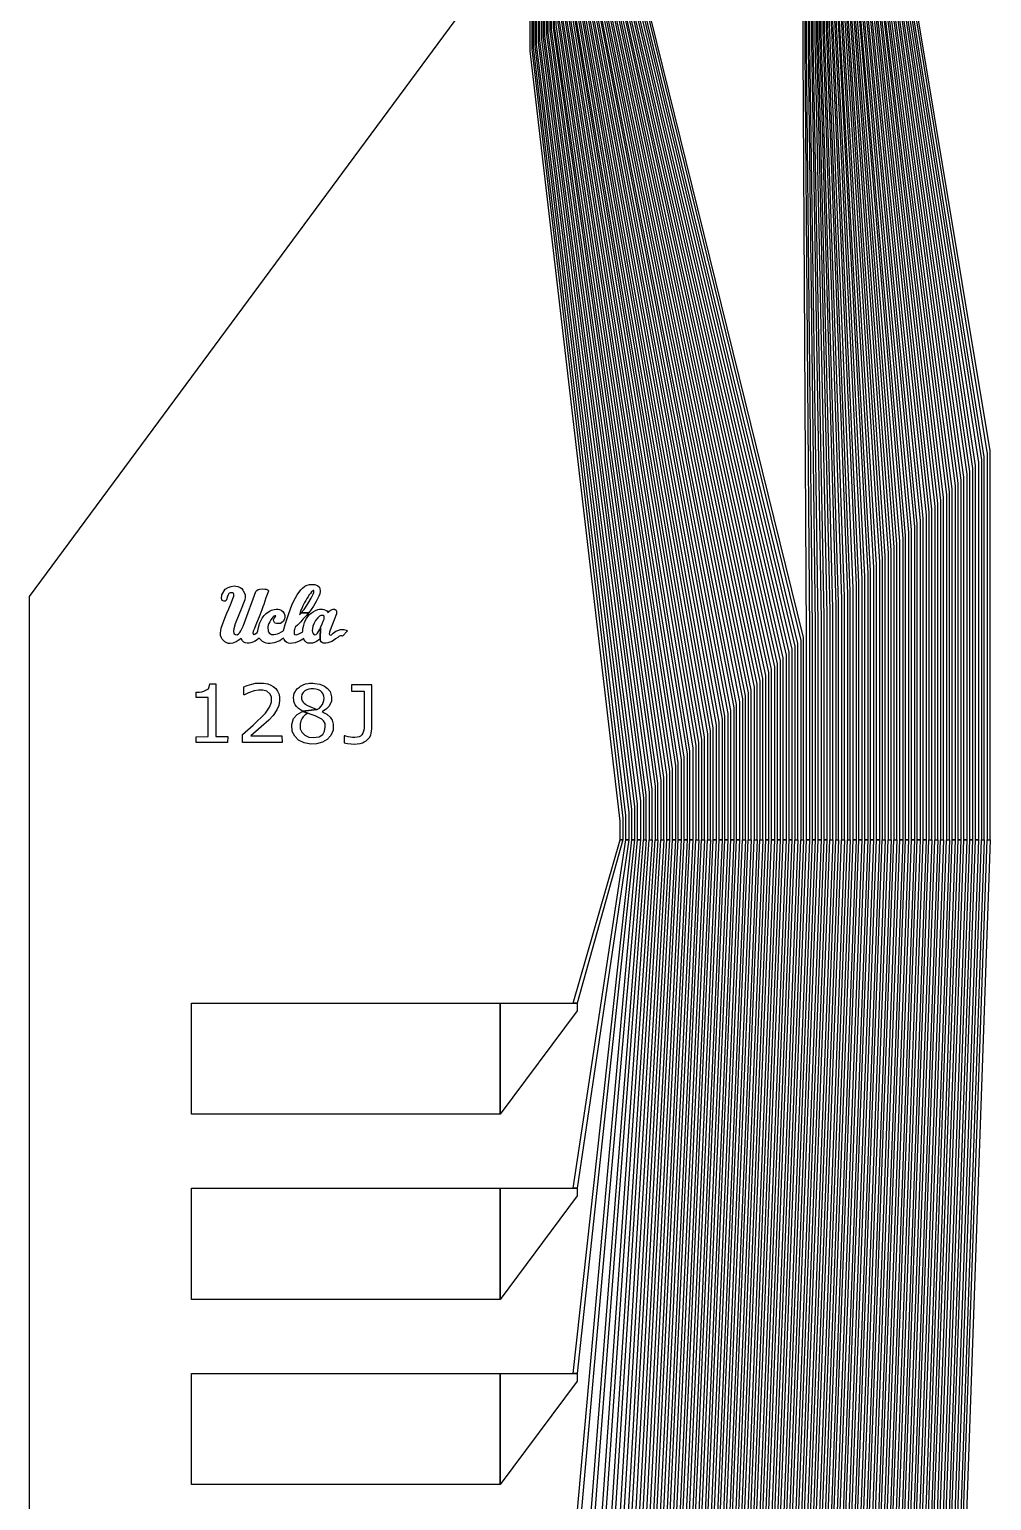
# Model space of a CAD drawing. Header units: inches. Extents: x 106592 to 209533, y 57057 to 74911.
# Drawn here: x 158708 to 159236, y 63479 to 64287 of the extents above; entities that cross this region are included whole.
import ezdxf

# ---------------------------------------------------------------- set-up
doc = ezdxf.new("R2010")
doc.units = ezdxf.units.IN
doc.header["$MEASUREMENT"] = 0
for name, color, linetype in [('metal', 221, 'Continuous'), ('nitride window', 40, 'Continuous'), ('profile', 140, 'Continuous')]:
    doc.layers.add(name, color=color, linetype=linetype)

msp = doc.modelspace()

# ---------------------------------------------------------------- linework, layer by layer
at = {"layer": 'metal'}
for points in [[(158982.43, 64331.53), (158983.33, 64331.53), (158983.33, 64275.73), (159033.43, 63853.59), (159033.43, 63841.79), (159031.83, 63841.79), (159031.83, 63851.99), (158982.43, 64274.83), (158982.43, 64331.53)], [(158984.23, 64331.53), (158985.13, 64331.53), (158985.13, 64277.53), (159036.63, 63856.79), (159036.63, 63841.79), (159035.03, 63841.79), (159035.03, 63855.19), (158984.23, 64276.63), (158984.23, 64331.53)], [(158986.03, 64331.53), (158986.93, 64331.53), (158986.93, 64279.33), (159039.83, 63859.99), (159039.83, 63841.79), (159038.23, 63841.79), (159038.23, 63858.39), (158986.03, 64278.43), (158986.03, 64331.53)], [(158987.83, 64331.53), (158988.73, 64331.53), (158988.73, 64281.13), (159043.03, 63863.19), (159043.03, 63841.79), (159041.43, 63841.79), (159041.43, 63861.59), (158987.83, 64280.23), (158987.83, 64331.53)], [(159044.63, 63841.79), (159046.23, 63841.79), (159046.23, 63852.27), (159046.23, 63866.39), (158990.53, 64282.93), (158990.53, 64331.53), (158989.63, 64331.53), (158989.63, 64282.03), (159044.63, 63864.79), (159044.63, 63841.79)], [(159047.83, 63841.79), (159049.43, 63841.79), (159049.43, 63869.59), (158992.33, 64284.73), (158992.33, 64331.53), (158991.43, 64331.53), (158991.43, 64283.83), (159047.83, 63867.99)], [(159051.03, 63841.79), (159052.63, 63841.79), (159052.63, 63872.79), (158994.13, 64286.53), (158994.13, 64331.53), (158993.23, 64331.53), (158993.23, 64285.63), (159051.03, 63871.19)], [(159054.23, 63841.79), (159055.83, 63841.79), (159055.83, 63875.99), (158995.93, 64288.33), (158995.93, 64331.53), (158995.03, 64331.53), (158995.03, 64287.43), (159054.23, 63874.39)], [(158996.83, 64331.53), (158997.73, 64331.53), (158997.73, 64290.13), (159059.03, 63879.19), (159059.03, 63841.79), (159057.43, 63841.79), (159057.43, 63877.59), (158996.83, 64289.23), (158996.83, 64331.53)], [(158998.63, 64331.53), (158999.53, 64331.53), (158999.53, 64291.93), (159062.23, 63882.39), (159062.23, 63841.79), (159060.63, 63841.79), (159060.63, 63880.79), (158998.63, 64291.03), (158998.63, 64331.53)], [(159000.43, 64331.53), (159001.33, 64331.53), (159001.33, 64293.73), (159065.43, 63885.59), (159065.43, 63841.79), (159063.83, 63841.79), (159063.83, 63883.99), (159000.43, 64292.83), (159000.43, 64331.53)], [(159002.23, 64331.53), (159003.13, 64331.53), (159003.13, 64295.53), (159068.63, 63888.79), (159068.63, 63841.79), (159067.03, 63841.79), (159067.03, 63887.19), (159002.23, 64294.63), (159002.23, 64331.53)], [(159004.03, 64331.53), (159004.93, 64331.53), (159004.93, 64297.33), (159071.83, 63891.99), (159071.83, 63841.79), (159070.23, 63841.79), (159070.23, 63890.39), (159004.03, 64296.43), (159004.03, 64331.53)], [(159073.43, 63841.79), (159075.03, 63841.79), (159075.03, 63853.02), (159075.03, 63895.19), (159006.73, 64299.13), (159006.73, 64331.53), (159005.83, 64331.53), (159005.83, 64298.23), (159073.43, 63893.59), (159073.43, 63841.79)], [(159076.63, 63841.79), (159078.23, 63841.79), (159078.23, 63898.39), (159008.53, 64300.93), (159008.53, 64331.53), (159007.63, 64331.53), (159007.63, 64300.03), (159076.63, 63896.79)], [(159079.83, 63841.79), (159081.43, 63841.79), (159081.43, 63901.59), (159010.33, 64302.73), (159010.33, 64331.53), (159009.43, 64331.53), (159009.43, 64301.83), (159079.83, 63899.99)], [(159011.23, 64331.53), (159012.13, 64331.53), (159012.13, 64304.53), (159084.63, 63904.79), (159084.63, 63841.79), (159083.03, 63841.79), (159083.03, 63903.19), (159011.23, 64303.63), (159011.23, 64331.53)], [(159013.03, 64331.53), (159013.93, 64331.53), (159013.93, 64306.33), (159087.83, 63907.99), (159087.83, 63841.79), (159086.23, 63841.79), (159086.23, 63906.39), (159013.03, 64305.43), (159013.03, 64331.53)], [(159014.83, 64331.53), (159015.73, 64331.53), (159015.73, 64308.13), (159091.03, 63911.19), (159091.03, 63841.79), (159089.43, 63841.79), (159089.43, 63909.59), (159014.83, 64307.23), (159014.83, 64331.53)], [(159016.63, 64331.53), (159017.53, 64331.53), (159017.53, 64309.93), (159094.23, 63914.39), (159094.23, 63841.79), (159092.63, 63841.79), (159092.63, 63912.79), (159016.63, 64309.03), (159016.63, 64331.53)], [(159018.43, 64331.53), (159019.33, 64331.53), (159019.33, 64311.73), (159097.43, 63917.59), (159097.43, 63841.79), (159095.83, 63841.79), (159095.83, 63915.99), (159018.43, 64310.83), (159018.43, 64331.53)], [(159099.03, 63841.79), (159100.63, 63841.79), (159100.63, 63855.2), (159100.63, 63920.79), (159021.13, 64313.53), (159021.13, 64331.53), (159020.23, 64331.53), (159020.23, 64312.63), (159099.03, 63919.19), (159099.03, 63841.79)], [(159102.23, 63841.79), (159103.83, 63841.79), (159103.83, 63923.99), (159022.93, 64315.33), (159022.93, 64331.53), (159022.03, 64331.53), (159022.03, 64314.43), (159102.23, 63922.39)], [(159105.43, 63841.79), (159107.03, 63841.79), (159107.03, 63927.19), (159024.73, 64317.13), (159024.73, 64331.53), (159023.83, 64331.53), (159023.83, 64316.23), (159105.43, 63925.59)], [(159108.63, 63841.79), (159110.23, 63841.79), (159110.23, 63930.39), (159026.53, 64318.93), (159026.53, 64331.53), (159025.63, 64331.53), (159025.63, 64318.03), (159108.63, 63928.79)], [(159027.43, 64331.53), (159028.33, 64331.53), (159028.33, 64320.73), (159113.43, 63933.59), (159113.43, 63841.79), (159111.83, 63841.79), (159111.83, 63931.99), (159027.43, 64319.83), (159027.43, 64331.53)], [(159029.23, 64331.53), (159030.13, 64331.53), (159030.13, 64322.53), (159116.63, 63936.79), (159116.63, 63841.79), (159115.03, 63841.79), (159115.03, 63935.19), (159029.23, 64321.63), (159029.23, 64331.53)], [(159031.03, 64331.53), (159031.93, 64331.53), (159031.93, 64324.33), (159119.83, 63939.99), (159119.83, 63841.79), (159118.23, 63841.79), (159118.23, 63938.39), (159031.03, 64323.43), (159031.03, 64331.53)], [(159032.83, 64331.53), (159033.73, 64331.53), (159033.73, 64326.13), (159123.03, 63943.19), (159123.03, 63841.79), (159121.43, 63841.79), (159121.43, 63941.59), (159032.83, 64325.23), (159032.83, 64331.53)], [(159034.63, 64331.53), (159035.53, 64331.53), (159035.53, 64327.93), (159126.23, 63946.39), (159126.23, 63841.79), (159124.63, 63841.79), (159124.63, 63944.79), (159034.63, 64327.03), (159034.63, 64331.53)], [(159127.83, 63841.79), (159129.43, 63841.79), (159129.43, 63855.02), (159129.43, 63949.59), (159037.33, 64329.73), (159037.33, 64331.53), (159036.43, 64331.53), (159036.43, 64328.83), (159127.83, 63947.99), (159127.83, 63841.79)], [(159131.03, 63841.79), (159132.63, 63841.79), (159132.63, 63952.79), (159039.13, 64331.53), (159038.23, 64331.53), (159038.23, 64330.63), (159131.03, 63951.19), (159131.03, 63841.79)], [(159132.43, 64331.53), (159133.33, 64331.53), (159133.33, 64275.73), (159135.83, 63955.99), (159135.83, 63841.79), (159134.23, 63841.79), (159134.23, 63954.39), (159132.43, 64274.83), (159132.43, 64331.53)], [(159134.23, 64331.53), (159135.13, 64331.53), (159135.13, 64277.53), (159139.03, 63959.19), (159139.03, 63841.79), (159137.43, 63841.79), (159137.43, 63957.59), (159134.23, 64276.63), (159134.23, 64331.53)], [(159136.03, 64331.53), (159136.93, 64331.53), (159136.93, 64279.33), (159142.23, 63962.39), (159142.23, 63841.79), (159140.63, 63841.79), (159140.63, 63960.79), (159136.03, 64278.43), (159136.03, 64331.53)], [(159137.83, 64331.53), (159138.73, 64331.53), (159138.73, 64281.13), (159145.43, 63965.59), (159145.43, 63841.79), (159143.83, 63841.79), (159143.83, 63963.99), (159137.83, 64280.23), (159137.83, 64331.53)], [(159147.03, 63841.79), (159148.63, 63841.79), (159148.63, 63954.67), (159148.63, 63968.79), (159140.53, 64282.93), (159140.53, 64331.53), (159139.63, 64331.53), (159139.63, 64282.03), (159147.03, 63967.19), (159147.03, 63841.79)], [(159150.23, 63841.79), (159151.83, 63841.79), (159151.83, 63971.99), (159142.33, 64284.73), (159142.33, 64331.53), (159141.43, 64331.53), (159141.43, 64283.83), (159150.23, 63970.39)], [(159153.43, 63841.79), (159155.03, 63841.79), (159155.03, 63975.19), (159144.13, 64286.53), (159144.13, 64331.53), (159143.23, 64331.53), (159143.23, 64285.63), (159153.43, 63973.59)], [(159156.63, 63841.79), (159158.23, 63841.79), (159158.23, 63978.39), (159145.93, 64288.33), (159145.93, 64331.53), (159145.03, 64331.53), (159145.03, 64287.43), (159156.63, 63976.79)], [(159146.83, 64331.53), (159147.73, 64331.53), (159147.73, 64290.13), (159161.43, 63981.59), (159161.43, 63841.79), (159159.83, 63841.79), (159159.83, 63979.99), (159146.83, 64289.23), (159146.83, 64331.53)], [(159148.63, 64331.53), (159149.53, 64331.53), (159149.53, 64291.93), (159164.63, 63984.79), (159164.63, 63841.79), (159163.03, 63841.79), (159163.03, 63983.19), (159148.63, 64291.03), (159148.63, 64331.53)], [(159150.43, 64331.53), (159151.33, 64331.53), (159151.33, 64293.73), (159167.83, 63987.99), (159167.83, 63841.79), (159166.23, 63841.79), (159166.23, 63986.39), (159150.43, 64292.83), (159150.43, 64331.53)], [(159152.23, 64331.53), (159153.13, 64331.53), (159153.13, 64295.53), (159171.03, 63991.19), (159171.03, 63841.79), (159169.43, 63841.79), (159169.43, 63989.59), (159152.23, 64294.63), (159152.23, 64331.53)], [(159154.03, 64331.53), (159154.93, 64331.53), (159154.93, 64297.33), (159174.23, 63994.39), (159174.23, 63841.79), (159172.63, 63841.79), (159172.63, 63992.79), (159154.03, 64296.43), (159154.03, 64331.53)], [(159175.83, 63841.79), (159177.43, 63841.79), (159177.43, 63955.42), (159177.43, 63997.59), (159156.73, 64299.13), (159156.73, 64331.53), (159155.83, 64331.53), (159155.83, 64298.23), (159175.83, 63995.99), (159175.83, 63841.79)], [(159179.03, 63841.79), (159180.63, 63841.79), (159180.63, 64000.79), (159158.53, 64300.93), (159158.53, 64331.53), (159157.63, 64331.53), (159157.63, 64300.03), (159179.03, 63999.19)], [(159182.23, 63841.79), (159183.83, 63841.79), (159183.83, 64003.99), (159160.33, 64302.73), (159160.33, 64331.53), (159159.43, 64331.53), (159159.43, 64301.83), (159182.23, 64002.39)], [(159161.23, 64331.53), (159162.13, 64331.53), (159162.13, 64304.53), (159187.03, 64007.19), (159187.03, 63841.79), (159185.43, 63841.79), (159185.43, 64005.59), (159161.23, 64303.63), (159161.23, 64331.53)], [(159163.03, 64331.53), (159163.93, 64331.53), (159163.93, 64306.33), (159190.23, 64010.39), (159190.23, 63841.79), (159188.63, 63841.79), (159188.63, 64008.79), (159163.03, 64305.43), (159163.03, 64331.53)], [(159164.83, 64331.53), (159165.73, 64331.53), (159165.73, 64308.13), (159193.43, 64013.59), (159193.43, 63841.79), (159191.83, 63841.79), (159191.83, 64011.99), (159164.83, 64307.23), (159164.83, 64331.53)], [(159166.63, 64331.53), (159167.53, 64331.53), (159167.53, 64309.93), (159196.63, 64016.79), (159196.63, 63841.79), (159195.03, 63841.79), (159195.03, 64015.19), (159166.63, 64309.03), (159166.63, 64331.53)], [(159168.43, 64331.53), (159169.33, 64331.53), (159169.33, 64311.73), (159199.83, 64019.99), (159199.83, 63841.79), (159198.23, 63841.79), (159198.23, 64018.39), (159168.43, 64310.83), (159168.43, 64331.53)], [(159201.43, 63841.79), (159203.03, 63841.79), (159203.03, 63957.6), (159203.03, 64023.19), (159171.13, 64313.53), (159171.13, 64331.53), (159170.23, 64331.53), (159170.23, 64312.63), (159201.43, 64021.59), (159201.43, 63841.79)], [(159204.63, 63841.79), (159206.23, 63841.79), (159206.23, 64026.39), (159172.93, 64315.33), (159172.93, 64331.53), (159172.03, 64331.53), (159172.03, 64314.43), (159204.63, 64024.79)], [(159207.83, 63841.79), (159209.43, 63841.79), (159209.43, 64029.59), (159174.73, 64317.13), (159174.73, 64331.53), (159173.83, 64331.53), (159173.83, 64316.23), (159207.83, 64027.99)], [(159211.03, 63841.79), (159212.63, 63841.79), (159212.63, 64032.79), (159176.53, 64318.93), (159176.53, 64331.53), (159175.63, 64331.53), (159175.63, 64318.03), (159211.03, 64031.19)], [(159177.43, 64331.53), (159178.33, 64331.53), (159178.33, 64320.73), (159215.83, 64035.99), (159215.83, 63841.79), (159214.23, 63841.79), (159214.23, 64034.39), (159177.43, 64319.83), (159177.43, 64331.53)], [(159179.23, 64331.53), (159180.13, 64331.53), (159180.13, 64322.53), (159219.03, 64039.19), (159219.03, 63841.79), (159217.43, 63841.79), (159217.43, 64037.59), (159179.23, 64321.63), (159179.23, 64331.53)], [(159181.03, 64331.53), (159181.93, 64331.53), (159181.93, 64324.33), (159222.23, 64042.39), (159222.23, 63841.79), (159220.63, 63841.79), (159220.63, 64040.79), (159181.03, 64323.43), (159181.03, 64331.53)], [(159182.83, 64331.53), (159183.73, 64331.53), (159183.73, 64326.13), (159225.43, 64045.59), (159225.43, 63841.79), (159223.83, 63841.79), (159223.83, 64043.99), (159182.83, 64325.23), (159182.83, 64331.53)], [(159184.63, 64331.53), (159185.53, 64331.53), (159185.53, 64327.93), (159228.63, 64048.79), (159228.63, 63841.79), (159227.03, 63841.79), (159227.03, 64047.19), (159184.63, 64327.03), (159184.63, 64331.53)], [(159230.23, 63841.79), (159231.83, 63841.79), (159231.83, 63957.42), (159231.83, 64051.99), (159187.33, 64329.73), (159187.33, 64331.53), (159186.43, 64331.53), (159186.43, 64328.83), (159230.23, 64050.39), (159230.23, 63841.79)], [(159233.43, 63841.79), (159235.03, 63841.79), (159235.03, 64055.19), (159189.13, 64331.53), (159188.23, 64331.53), (159188.23, 64330.63), (159233.43, 64053.59), (159233.43, 63841.79)], [(158814.27, 63972.82), (158813.43, 63973.15), (158812.98, 63974.24), (158813.11, 63976.25), (158815.04, 63979.28), (158816.59, 63980.18), (158818.34, 63980.83), (158819.89, 63981.09), (158820.92, 63981.02), (158821.95, 63980.83), (158823.18, 63980.31), (158824.15, 63979.67), (158824.8, 63978.89), (158825.51, 63977.47), (158825.96, 63976.18), (158826.02, 63974.95), (158825.83, 63973.41), (158825.05, 63971.6), (158824.21, 63969.34), (158820.53, 63960.37), (158819.69, 63957.59), (158819.56, 63956.24), (158819.76, 63955.07), (158820.6, 63954.43), (158821.57, 63954.36), (158822.28, 63954.75), (158823.12, 63955.65), (158823.63, 63956.49), (158824.15, 63957.53), (158824.86, 63959.08), (158825.38, 63960.43), (158831.84, 63978.05), (158832.42, 63978.7), (158833.13, 63979.21), (158833.9, 63979.34), (158835.65, 63979.47), (158836.81, 63979.34), (158837.46, 63979.28), (158838.62, 63978.83), (158838.75, 63978.31), (158838.42, 63977.34), (158837.39, 63974.57), (158836.16, 63971.02), (158835.78, 63969.66), (158835.13, 63968.05), (158834.03, 63965.14), (158831.9, 63959.72), (158831.13, 63957.85), (158830.48, 63956.3), (158830.29, 63955.33), (158830.61, 63954.43), (158831.32, 63954.62), (158832.55, 63955.65), (158832.87, 63956.43), (158833.28, 63958.28), (158833.64, 63959.66), (158833.87, 63960.56), (158834.51, 63961.97), (158835.35, 63963.45), (158836.43, 63964.93), (158837.48, 63965.98), (158839.32, 63967.29), (158840.52, 63967.85), (158841.98, 63968.23), (158843.06, 63968.31), (158844.06, 63968.31), (158844.85, 63968.16), (158845.85, 63967.77), (158846.72, 63967.03), (158847.36, 63966.06), (158847.69, 63964.88), (158847.79, 63964.04), (158847.64, 63962.89), (158846.87, 63961.63), (158846.13, 63960.99), (158845.31, 63960.58), (158844.18, 63960.43), (158843.19, 63960.53), (158842.55, 63960.71), (158842.16, 63961.07), (158841.8, 63961.74), (158841.57, 63962.61), (158841.86, 63963.48), (158842.24, 63963.88), (158842.73, 63964.27), (158842.8, 63964.65), (158842.34, 63964.73), (158841.75, 63964.45), (158841.17, 63963.97), (158840.58, 63963.21), (158840.06, 63962.5), (158839.46, 63961.42), (158839.01, 63960.46), (158838.65, 63959.61), (158838.47, 63958.61), (158838.49, 63957.73), (158838.55, 63957.03), (158838.62, 63956.41), (158838.77, 63955.94), (158839, 63955.55), (158839.4, 63955.09), (158839.89, 63954.76), (158840.53, 63954.55), (158841.26, 63954.49), (158841.96, 63954.46), (158843.72, 63954.84), (158844.6, 63955.2), (158845.93, 63955.92), (158846.7, 63956.3), (158846.96, 63956.75), (158847.88, 63959.99), (158849.75, 63965.49), (158851.88, 63971.17), (158853.65, 63974.62), (158854.63, 63976.17), (158856.51, 63979.01), (158857.43, 63979.99), (158858.7, 63980.95), (158860.04, 63981.54), (158861.3, 63981.91), (158862.2, 63981.99), (158863.23, 63981.99), (158864.19, 63981.86), (158865.17, 63981.55), (158865.88, 63981.17), (158866.54, 63980.63), (158866.94, 63979.81), (158867.14, 63978.13), (158866.93, 63976.85), (158866.47, 63975.54), (158865.8, 63974.09), (158864.95, 63972.57), (158863.45, 63969.93), (158862.17, 63968.1), (158860.89, 63966.38), (158856.82, 63966.29), (158858.43, 63968.15), (158860.41, 63971.3), (158862.18, 63974.35), (158863.35, 63976.66), (158863.71, 63977.52), (158863.77, 63977.97), (158863.68, 63978.54), (158863.47, 63978.6), (158862.9, 63978.3), (158862.33, 63977.82), (158861.82, 63977.04), (158861.04, 63975.97), (158860.56, 63975.22), (158859.87, 63974.2), (158859.24, 63973.12), (158858.65, 63972.11), (158858.23, 63971.27), (158857.72, 63970.13), (158857.03, 63968.76), (158856.64, 63967.77), (158856.22, 63966.54), (158855.95, 63965.79), (158855.83, 63965.29), (158856.81, 63966.26), (158860.84, 63966.32), (158860.37, 63965.73), (158859.73, 63964.95), (158858.61, 63963.72), (158857.73, 63962.83), (158856.48, 63961.43), (158855.58, 63960.43), (158854.69, 63959.58), (158853.57, 63958.6), (158853.32, 63958), (158853.15, 63957.29), (158852.95, 63956.64), (158852.85, 63955.78), (158852.91, 63954.93), (158853.13, 63954.49), (158853.91, 63954.35), (158855.18, 63954.63), (158856.21, 63955.13), (158856.95, 63955.6), (158857.43, 63956), (158857.61, 63956.24), (158857.63, 63956.72), (158857.67, 63957.43), (158857.81, 63958.27), (158858.15, 63959.54), (158858.64, 63960.97), (158859, 63961.89), (158859.66, 63963.22), (158860.45, 63964.38), (158861.39, 63965.41), (158862.27, 63966.21), (158863.27, 63966.91), (158864.7, 63967.68), (158865.87, 63968.11), (158866.86, 63968.32), (158867.86, 63968.38), (158868.52, 63968.34), (158869.24, 63968.24), (158870.12, 63967.87), (158870.8, 63967.41), (158871.28, 63966.89), (158871.42, 63966.57), (158871.75, 63966.79), (158872.15, 63967.25), (158872.71, 63967.69), (158873.25, 63967.99), (158873.81, 63968.17), (158874.39, 63968.32), (158874.99, 63968.32), (158875.47, 63968.22), (158875.95, 63967.85), (158876.15, 63967.41), (158876.23, 63966.59), (158876.17, 63965.79), (158875.87, 63964.91), (158875.29, 63963.36), (158872.64, 63956.79), (158872.25, 63955.74), (158872.19, 63954.84), (158872.35, 63954.39), (158872.73, 63954.17), (158873.37, 63954.27), (158874.39, 63955.18), (158875.71, 63956.21), (158876.93, 63956.75), (158878.27, 63957.17), (158879.24, 63957.22), (158880.17, 63957.17), (158881.43, 63956.91), (158882.25, 63956.49), (158879.37, 63953.53), (158879.07, 63953.73), (158878.82, 63953.8), (158878.5, 63953.81), (158878.26, 63953.72), (158877.81, 63953.53), (158877.48, 63953.35), (158876.87, 63952.91), (158875.65, 63952), (158874.54, 63951.21), (158873.58, 63950.66), (158872.52, 63950.2), (158871.39, 63949.82), (158870.52, 63949.73), (158869.08, 63949.65), (158868.38, 63949.9), (158867.78, 63950.38), (158867.43, 63951.01), (158867.31, 63951.72), (158867.23, 63952.44), (158867.44, 63958.34), (158868.2, 63960.31), (158868.87, 63961.81), (158869.32, 63962.92), (158869.45, 63963.83), (158869.33, 63964.48), (158869.05, 63964.83), (158868.5, 63964.97), (158867.51, 63964.94), (158866.83, 63964.56), (158865.83, 63963.68), (158864.57, 63962.19), (158863.82, 63960.73), (158863.21, 63959.12), (158862.98, 63957.76), (158862.85, 63956.5), (158862.96, 63955.73), (158863.27, 63954.98), (158863.74, 63954.43), (158864.2, 63954.29), (158865.04, 63954.54), (158865.67, 63955.21), (158866.25, 63956.13), (158866.73, 63957.11), (158867.27, 63958.06), (158867.37, 63958.22), (158867.1, 63952.07), (158866.22, 63951.39), (158865.12, 63950.64), (158864.13, 63950.08), (158862.99, 63949.7), (158861.98, 63949.63), (158860.48, 63949.76), (158859.74, 63950.14), (158858.89, 63950.84), (158858.45, 63951.58), (158858.24, 63952.34), (158857.68, 63951.93), (158856.18, 63951.08), (158854.8, 63950.44), (158853.48, 63949.97), (158852.04, 63949.67), (158851.04, 63949.59), (158849.87, 63949.7), (158848.8, 63950.06), (158848.18, 63950.62), (158847.75, 63951.16), (158847.39, 63951.71), (158847.04, 63952.42), (158846.02, 63951.68), (158844.98, 63951.03), (158843.92, 63950.55), (158842.93, 63950.17), (158842, 63949.83), (158840.78, 63949.65), (158839.7, 63949.56), (158838.71, 63949.56), (158837.51, 63949.78), (158836.59, 63950.12), (158835.48, 63950.66), (158834.53, 63951.46), (158833.65, 63952.38), (158832.83, 63951.75), (158832.02, 63951.21), (158831.18, 63950.71), (158830.12, 63950.17), (158829.17, 63949.88), (158828.17, 63949.7), (158827.09, 63949.7), (158826.05, 63949.86), (158825.33, 63950.22), (158824.58, 63950.97), (158823.81, 63952.32), (158823.02, 63951.72), (158822.13, 63951.12), (158821.1, 63950.49), (158820.15, 63950.08), (158819.14, 63949.71), (158817.82, 63949.58), (158816.62, 63949.62), (158815.59, 63950.03), (158814.8, 63950.49), (158814.09, 63951.21), (158813.45, 63951.97), (158813, 63952.72), (158812.54, 63953.97), (158812.5, 63955.17), (158812.61, 63956.7), (158812.86, 63957.91), (158813.5, 63959.89), (158814.21, 63962.04), (158815.15, 63964.44), (158815.9, 63966.22), (158816.99, 63968.63), (158818.34, 63971.74), (158819.1, 63973.73), (158819.78, 63975.58), (158819.83, 63976.58), (158819.53, 63977.01), (158819.1, 63977.29), (158818.48, 63977.38), (158817.82, 63977.4), (158817.04, 63976.95), (158816.63, 63976.17), (158816.2, 63975.05), (158815.95, 63974.09), (158815.58, 63973.16), (158815.08, 63972.82), (158814.64, 63972.77)], [(158799.07, 63922.75), (158800.88, 63922.84), (158802.14, 63923.02), (158803.22, 63923.29), (158805.21, 63924.19), (158805.84, 63924.65), (158806.29, 63925.82), (158806.56, 63927.35), (158809.9, 63927.35), (158809.9, 63898.48), (158816.4, 63898.48), (158816.31, 63895.14), (158799.07, 63895.14), (158799.07, 63898.39), (158805.75, 63898.48), (158805.75, 63919.86), (158799.07, 63919.86)], [(158825.29, 63921.33), (158825.32, 63925.77), (158827.04, 63926.51), (158829.73, 63927.26), (158831.61, 63927.68), (158833.92, 63927.82), (158836.08, 63927.72), (158838.46, 63927.36), (158840.13, 63926.73), (158841.44, 63925.87), (158842.75, 63924.81), (158843.82, 63923.36), (158844.6, 63921.62), (158844.78, 63919.92), (158844.81, 63917.97), (158844.42, 63915.49), (158843.36, 63913.18), (158841.32, 63910.08), (158838.94, 63907.53), (158834.86, 63903.86), (158829.14, 63898.88), (158846.08, 63898.83), (158846.25, 63895.11), (158824.5, 63895.11), (158824.5, 63899.63), (158830.46, 63904.72), (158837.21, 63911.24), (158839.38, 63914.5), (158840.53, 63917.3), (158840.42, 63920.33), (158839.5, 63921.88), (158837.9, 63923.36), (158835.66, 63923.94), (158833.26, 63923.94), (158830.97, 63923.54), (158827.77, 63922.45), (158825.71, 63921.42), (158825.58, 63921.31)], [(158863.16, 63927.72), (158864.22, 63927.66), (158867.04, 63927.13), (158869.62, 63926.08), (158871.2, 63924.85), (158872.61, 63923.15), (158873.49, 63920.33), (158873.37, 63917.69), (158871.97, 63914.94), (158870.5, 63913.47), (158869.03, 63912.53), (158868.21, 63912.12), (158869.44, 63911.49), (158870.76, 63910.77), (158872.75, 63909.09), (158873.75, 63907.37), (158874.4, 63905.18), (158874.28, 63902.05), (158873.04, 63898.97), (158870.94, 63896.78), (158868.37, 63895.32), (158865.24, 63894.39), (158862.03, 63894.32), (158858.37, 63895.03), (158855.24, 63896.52), (158853.26, 63898.61), (158851.84, 63901.29), (158851.54, 63905.09), (158852.62, 63908.3), (158854.49, 63910.5), (158857.1, 63912.07), (158857.62, 63912.25), (158860.36, 63911.22), (158858.92, 63910.31), (158857.81, 63909.21), (158857.09, 63908.18), (158856.62, 63907.05), (158856.12, 63905.4), (158856.24, 63902.71), (158857.15, 63900.79), (158858.77, 63899.23), (158861, 63898.08), (158863.4, 63897.9), (158866.65, 63898.26), (158868.64, 63899.65), (158869.6, 63901.39), (158869.96, 63903.74), (158869.9, 63905.6), (158868.94, 63907.11), (158868.04, 63908.07), (158866.24, 63908.97), (158864.39, 63909.75), (158861.65, 63910.76), (158860.33, 63911.26), (158857.61, 63912.38), (158865.61, 63913.26), (158866.77, 63914.12), (158867.57, 63914.94), (158868.39, 63915.99), (158868.91, 63917.11), (158869.19, 63918.25), (158869.31, 63919.59), (158869.2, 63920.66), (158869.08, 63921.25), (158868.66, 63922.1), (158868.17, 63922.76), (158867.31, 63923.47), (158866.21, 63924.1), (158864.79, 63924.5), (158863.47, 63924.65), (158862.07, 63924.64), (158860.99, 63924.41), (158859.85, 63924.1), (158858.77, 63923.47), (158857.83, 63922.59), (158857.18, 63921.48), (158856.98, 63920.42), (158856.99, 63919.17), (158857.35, 63918.03), (158857.85, 63917.31), (158858.31, 63916.75), (158859.06, 63916.15), (158859.49, 63915.86), (158860.16, 63915.47), (158862.72, 63914.33), (158865.51, 63913.34), (158857.52, 63912.43), (158856.32, 63913.12), (158855.26, 63913.92), (158854.18, 63914.9), (158853.51, 63915.8), (158853.01, 63916.77), (158852.77, 63917.7), (158852.64, 63918.45), (158852.56, 63919.71), (158852.73, 63921.14), (158852.94, 63922.01), (158853.44, 63923.02), (158853.88, 63923.81), (158854.79, 63924.84), (158855.74, 63925.64), (158856.46, 63926.2), (158857.8, 63926.89), (158859.15, 63927.39), (158860.51, 63927.66), (158861.23, 63927.7), (158862.17, 63927.73)], [(158884.44, 63926.8), (158884.44, 63923.29), (158891.32, 63923.29), (158891.25, 63902.71), (158891.06, 63901.39), (158890.69, 63900.24), (158890.07, 63899.4), (158889.37, 63898.75), (158888.53, 63898.33), (158887.57, 63898.14), (158886.28, 63898), (158884.96, 63897.97), (158883.81, 63898.08), (158882.57, 63898.39), (158881.34, 63898.7), (158880.66, 63898.92), (158880.44, 63898.92), (158880.41, 63894.96), (158882.12, 63894.63), (158884.14, 63894.43), (158886, 63894.32), (158887.57, 63894.37), (158889.09, 63894.63), (158890.35, 63894.99), (158891.37, 63895.52), (158892.49, 63896.17), (158893.44, 63897.04), (158894.18, 63898.02), (158894.91, 63899.23), (158895.21, 63900.27), (158895.44, 63901.62), (158895.52, 63902.54), (158895.5, 63915.8), (158895.5, 63926.85)], [(159099.03, 63841.79), (159100.63, 63841.79), (159008.29, 61618.44), (159006.17, 61618.44)], [(159008.29, 61720.04), (159006.17, 61720.04), (159095.83, 63841.79), (159097.43, 63841.79)], [(159092.63, 63841.79), (159094.23, 63841.79), (159008.29, 61821.65), (159006.17, 61821.65)], [(159008.29, 61923.25), (159006.17, 61923.25), (159089.43, 63841.79), (159091.03, 63841.79)], [(159008.29, 62024.86), (159006.17, 62024.86), (159086.23, 63841.79), (159087.83, 63841.79)], [(159083.03, 63841.79), (159084.63, 63841.79), (159008.29, 62126.46), (159006.17, 62126.46)], [(159102.23, 63841.79), (159103.83, 63841.79), (159008.29, 61516.84), (159006.17, 61516.84)], [(159105.43, 63841.79), (159107.03, 63841.79), (159008.29, 61415.23), (159006.17, 61415.23)], [(159131.03, 63841.79), (159132.63, 63841.79), (159008.29, 60602.4), (159006.17, 60602.4)], [(159127.83, 63841.79), (159129.43, 63841.79), (159008.29, 60704), (159006.17, 60704)], [(159108.63, 63841.79), (159110.23, 63841.79), (159008.29, 61313.63), (159006.17, 61313.63)], [(159008.29, 61212.02), (159006.17, 61212.02), (159111.83, 63841.79), (159113.43, 63841.79)], [(159008.29, 61110.42), (159006.17, 61110.42), (159115.03, 63841.79), (159116.63, 63841.79)], [(159118.23, 63841.79), (159119.83, 63841.79), (159008.29, 61008.82), (159006.17, 61008.82)], [(159008.29, 60907.21), (159006.17, 60907.21), (159121.43, 63841.79), (159123.03, 63841.79)], [(159124.63, 63841.79), (159126.23, 63841.79), (159008.29, 60805.61), (159006.17, 60805.61)], [(159073.43, 63841.79), (159075.03, 63841.79), (159008.29, 62431.27), (159006.17, 62431.27)], [(159008.29, 62532.88), (159006.17, 62532.88), (159070.23, 63841.79), (159071.83, 63841.79)], [(159067.03, 63841.79), (159068.63, 63841.79), (159008.29, 62634.48), (159006.17, 62634.48)], [(159008.29, 62736.08), (159006.17, 62736.08), (159063.83, 63841.79), (159065.43, 63841.79)], [(159008.29, 62837.69), (159006.17, 62837.69), (159060.63, 63841.79), (159062.23, 63841.79)], [(159057.43, 63841.79), (159059.03, 63841.79), (159008.29, 62939.29), (159006.17, 62939.29)], [(159076.63, 63841.79), (159078.23, 63841.79), (159008.29, 62329.67), (159006.17, 62329.67)], [(159079.83, 63841.79), (159081.43, 63841.79), (159008.29, 62228.06), (159006.17, 62228.06)], [(159054.23, 63841.79), (159055.83, 63841.79), (159008.29, 63040.9), (159006.17, 63040.9)], [(159051.03, 63841.79), (159052.63, 63841.79), (159008.29, 63142.5), (159006.17, 63142.5)], [(159031.83, 63841.79), (159033.43, 63841.79), (159008.29, 63752.12), (159006.17, 63752.12)], [(159008.29, 63650.52), (159006.17, 63650.52), (159035.03, 63841.79), (159036.63, 63841.79)], [(159008.29, 63548.92), (159006.17, 63548.92), (159038.23, 63841.79), (159039.83, 63841.79)], [(159041.43, 63841.79), (159043.03, 63841.79), (159008.29, 63447.31), (159006.17, 63447.31)], [(159008.29, 63345.71), (159006.17, 63345.71), (159044.63, 63841.79), (159046.23, 63841.79)], [(159047.83, 63841.79), (159049.43, 63841.79), (159008.29, 63244.1), (159006.17, 63244.1)], [(159201.43, 63841.79), (159203.03, 63841.79), (159008.29, 58367.11), (159006.17, 58367.11)], [(159008.29, 58468.72), (159006.17, 58468.72), (159198.23, 63841.79), (159199.83, 63841.79)], [(159195.03, 63841.79), (159196.63, 63841.79), (159008.29, 58570.32), (159006.17, 58570.32)], [(159008.29, 58671.92), (159006.17, 58671.92), (159191.83, 63841.79), (159193.43, 63841.79)], [(159008.29, 58773.53), (159006.17, 58773.53), (159188.63, 63841.79), (159190.23, 63841.79)], [(159185.43, 63841.79), (159187.03, 63841.79), (159008.29, 58875.13), (159006.17, 58875.13)], [(159204.63, 63841.79), (159206.23, 63841.79), (159008.29, 58265.51), (159006.17, 58265.51)], [(159207.83, 63841.79), (159209.43, 63841.79), (159008.29, 58163.9), (159006.17, 58163.9)], [(159233.43, 63841.79), (159235.03, 63841.79), (159008.29, 57351.07), (159006.17, 57351.07)], [(159230.23, 63841.79), (159231.83, 63841.79), (159008.29, 57452.68), (159006.17, 57452.68)], [(159211.03, 63841.79), (159212.63, 63841.79), (159008.29, 58062.3), (159006.17, 58062.3)], [(159008.29, 57960.7), (159006.17, 57960.7), (159214.23, 63841.79), (159215.83, 63841.79)], [(159008.29, 57859.09), (159006.17, 57859.09), (159217.43, 63841.79), (159219.03, 63841.79)], [(159220.63, 63841.79), (159222.23, 63841.79), (159008.29, 57757.49), (159006.17, 57757.49)], [(159008.29, 57655.88), (159006.17, 57655.88), (159223.83, 63841.79), (159225.43, 63841.79)], [(159227.03, 63841.79), (159228.63, 63841.79), (159008.29, 57554.28), (159006.17, 57554.28)], [(159175.83, 63841.79), (159177.43, 63841.79), (159008.29, 59179.94), (159006.17, 59179.94)], [(159008.29, 59281.55), (159006.17, 59281.55), (159172.63, 63841.79), (159174.23, 63841.79)], [(159169.43, 63841.79), (159171.03, 63841.79), (159008.29, 59383.15), (159006.17, 59383.15)], [(159008.29, 59484.76), (159006.17, 59484.76), (159166.23, 63841.79), (159167.83, 63841.79)], [(159008.29, 59586.36), (159006.17, 59586.36), (159163.03, 63841.79), (159164.63, 63841.79)], [(159159.83, 63841.79), (159161.43, 63841.79), (159008.29, 59687.96), (159006.17, 59687.96)], [(159179.03, 63841.79), (159180.63, 63841.79), (159008.29, 59078.34), (159006.17, 59078.34)], [(159182.23, 63841.79), (159183.83, 63841.79), (159008.29, 58976.74), (159006.17, 58976.74)], [(159156.63, 63841.79), (159158.23, 63841.79), (159008.29, 59789.57), (159006.17, 59789.57)], [(159153.43, 63841.79), (159155.03, 63841.79), (159008.29, 59891.17), (159006.17, 59891.17)], [(159134.23, 63841.79), (159135.83, 63841.79), (159008.29, 60500.8), (159006.17, 60500.8)], [(159008.29, 60399.19), (159006.17, 60399.19), (159137.43, 63841.79), (159139.03, 63841.79)], [(159008.29, 60297.59), (159006.17, 60297.59), (159140.63, 63841.79), (159142.23, 63841.79)], [(159143.83, 63841.79), (159145.43, 63841.79), (159008.29, 60195.98), (159006.17, 60195.98)], [(159008.29, 60094.38), (159006.17, 60094.38), (159147.03, 63841.79), (159148.63, 63841.79)], [(159150.23, 63841.79), (159151.83, 63841.79), (159008.29, 59992.78), (159006.17, 59992.78)], [(158796.61, 63752.12), (158965.95, 63752.12), (158965.95, 63691.16), (158796.61, 63691.16)], [(158965.95, 63691.16), (158965.95, 63752.12), (159008.29, 63752.12), (159008.29, 63747.89), (158965.95, 63691.16)], [(158796.61, 63650.52), (158965.95, 63650.52), (158965.95, 63589.56), (158796.61, 63589.56)], [(158965.95, 63589.56), (158965.95, 63650.52), (159008.29, 63650.52), (159008.29, 63646.29), (158965.95, 63589.56)], [(158796.61, 63548.92), (158965.95, 63548.92), (158965.95, 63487.95), (158796.61, 63487.95)], [(158965.95, 63487.95), (158965.95, 63548.92), (159008.29, 63548.92), (159008.29, 63544.68), (158965.95, 63487.95)]]:
    msp.add_lwpolyline(points, close=True, dxfattribs=at)
at = {"layer": 'nitride window'}
for points in [[(158796.61, 63752.12), (158965.95, 63752.12), (158965.95, 63691.16), (158796.61, 63691.16)], [(158796.61, 63650.52), (158965.95, 63650.52), (158965.95, 63589.56), (158796.61, 63589.56)], [(158796.61, 63548.92), (158965.95, 63548.92), (158965.95, 63487.95), (158796.61, 63487.95)]]:
    msp.add_lwpolyline(points, close=True, dxfattribs=at)
at = {"layer": 'profile'}
msp.add_lwpolyline([(158707.54, 63975.32), (158970.83, 64331.53), (159500.83, 64331.53), (159764.12, 63975.32), (159764.12, 57290.11), (159744.12, 57270.11), (158727.54, 57270.11), (158707.54, 57290.11)], close=True, dxfattribs=at)

doc.saveas('drawing.dxf')
